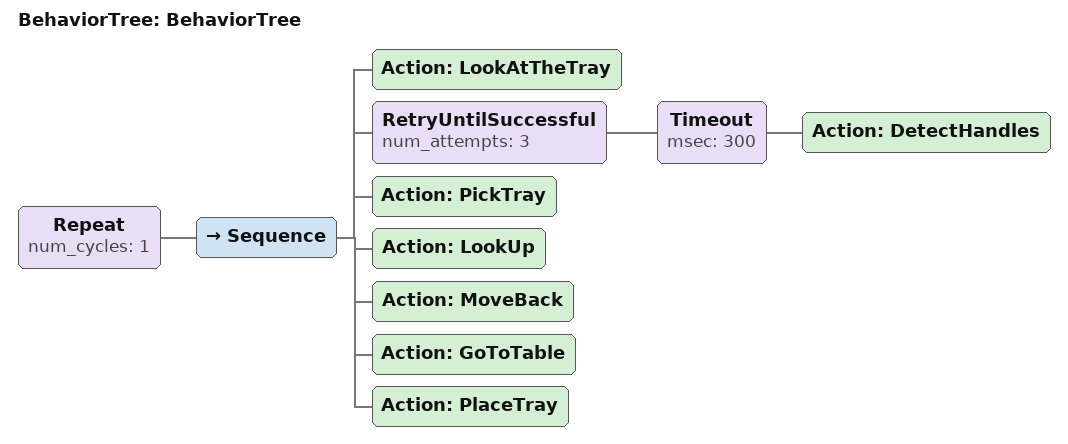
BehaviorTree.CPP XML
<?xml version="1.0"?>
<root main_tree_to_execute="BehaviorTree">
    <BehaviorTree ID="BehaviorTree">
        <Repeat num_cycles="1">
                <Sequence>
                    <Action ID="LookAtTheTray"/>
                    <RetryUntilSuccessful num_attempts="3">
                        <Timeout msec="300">
                            <Action ID="DetectHandles"/>
                        </Timeout>
                    </RetryUntilSuccessful>
                    <Action ID="PickTray"/>
                    <Action ID="LookUp"/>
                    <Action ID="MoveBack"/>
                    <Action ID="GoToTable"/>
                    <Action ID="PlaceTray"/>
                </Sequence>
        </Repeat>
    </BehaviorTree>
</root>
